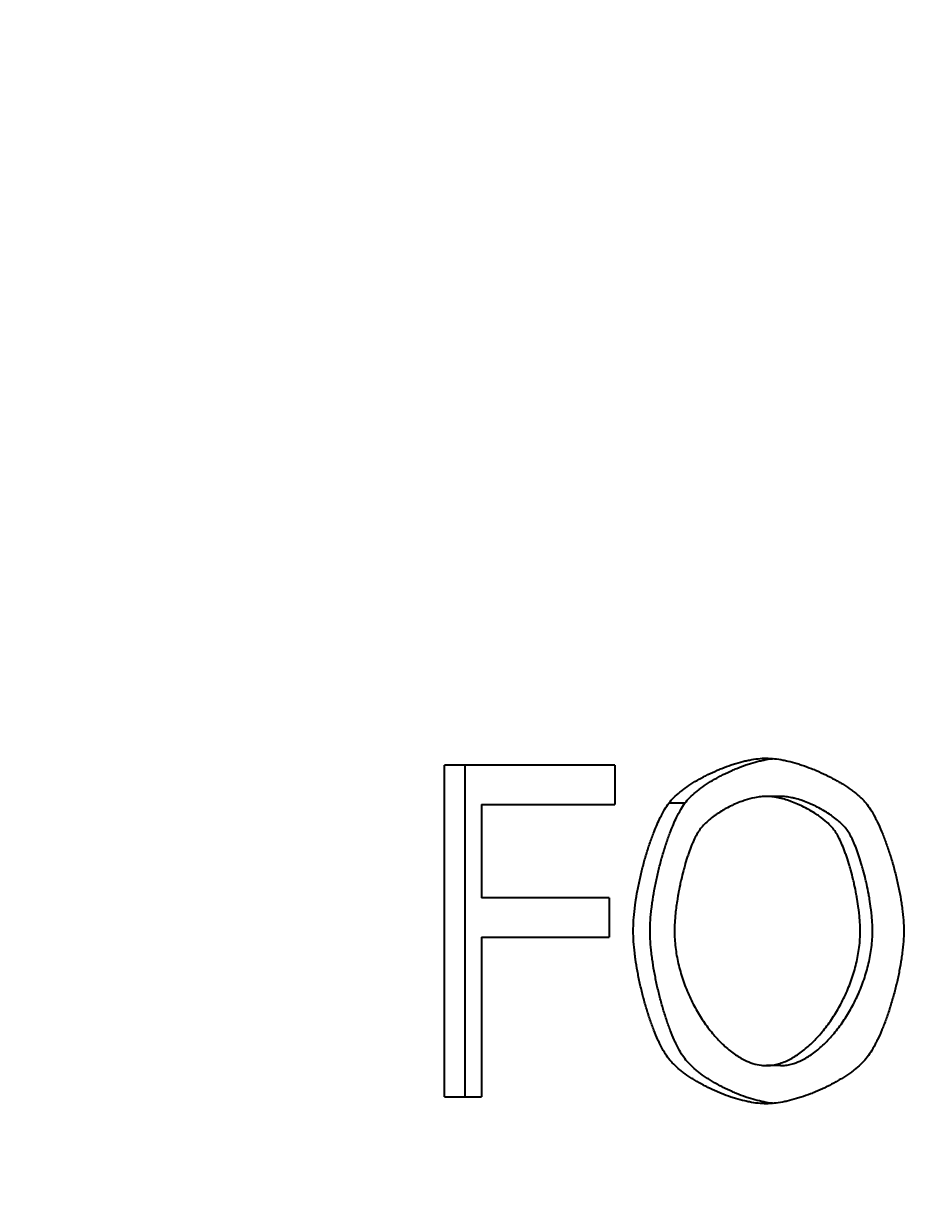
# Model space of a CAD drawing. Header units: millimetres. Extents: x 0 to 51860, y 0 to 5940.
# Drawn here: x 659.51 to 683.41, y 1714.75 to 1746.25 of the extents above; entities that cross this region are included whole.
import ezdxf

# ---------------------------------------------------------------- set-up
doc = ezdxf.new("R2010")
doc.units = ezdxf.units.MM
doc.header["$LTSCALE"] = 10
doc.layers.add('가시적인 것(ISO)', color=3, linetype='Continuous', lineweight=40)

msp = doc.modelspace()

# ---------------------------------------------------------------- linework, layer by layer
at = {"layer": '가시적인 것(ISO)'}
for p, q in [((670.9494, 1717.11), (670.9494, 1726.11)), ((675.5691, 1726.11), (670.9494, 1726.11)), ((671.5071, 1717.11), (671.5071, 1726.11)), ((675.5691, 1726.11), (675.5691, 1725.0452)), ((677.4701, 1725.0817), (677.0335, 1725.0817)), ((680.064, 1725.264), (679.68, 1725.264)), ((671.9501, 1725.0452), (675.5691, 1725.0452)), ((671.9501, 1725.0452), (671.9501, 1722.5071)), ((675.4144, 1722.5071), (671.9501, 1722.5071)), ((675.4144, 1722.5071), (675.4144, 1721.4423)), ((671.9501, 1721.4423), (675.4144, 1721.4423)), ((671.9501, 1721.4423), (671.9501, 1717.11)), ((680.064, 1717.9561), (679.68, 1717.9561)), ((670.9494, 1717.11), (671.9501, 1717.11))]:
    msp.add_line(p, q, dxfattribs=at)
for radius, start, end in [(36.5, 107.95236, 332.70125), (25, 124.45896, 336.42182)]:
    msp.add_arc((644.5147, 1719.7463), radius, start, end, dxfattribs=at)
for points, knots in [([(677.0335, 1725.0817), (677.0728, 1725.1315), (677.1181, 1725.1815), (677.1685, 1725.2313), (677.2189, 1725.281), (677.2745, 1725.3306), (677.3344, 1725.3796), (677.3644, 1725.404), (677.3955, 1725.4284), (677.4275, 1725.4525), (677.4917, 1725.5008), (677.5598, 1725.5483), (677.6312, 1725.5946), (677.6669, 1725.6178), (677.7034, 1725.6407), (677.7406, 1725.6633), (677.815, 1725.7084), (677.8923, 1725.7521), (677.9717, 1725.7942), (678.0113, 1725.8152), (678.0515, 1725.8359), (678.0922, 1725.856), (678.1734, 1725.8963), (678.2563, 1725.9347), (678.3402, 1725.9708), (678.3821, 1725.9888), (678.4243, 1726.0063), (678.4666, 1726.0232), (678.5511, 1726.057), (678.6362, 1726.0883), (678.721, 1726.1168), (678.7634, 1726.131), (678.8057, 1726.1446), (678.8479, 1726.1574), (678.9322, 1726.183), (679.0158, 1726.2055), (679.0979, 1726.2247), (679.139, 1726.2344), (679.1797, 1726.2431), (679.2199, 1726.251), (679.3003, 1726.2667), (679.3789, 1726.2789), (679.4547, 1726.2871), (679.5306, 1726.2954), (679.6037, 1726.2997), (679.6733, 1726.2997)], [0, 0, 0, 0, 0.0833333, 0.0833333, 0.0833333, 0.1666667, 0.1666667, 0.1666667, 0.2083333, 0.2083333, 0.2083333, 0.2916667, 0.2916667, 0.2916667, 0.3333333, 0.3333333, 0.3333333, 0.4166667, 0.4166667, 0.4166667, 0.4583333, 0.4583333, 0.4583333, 0.5416667, 0.5416667, 0.5416667, 0.5833333, 0.5833333, 0.5833333, 0.6666667, 0.6666667, 0.6666667, 0.7083333, 0.7083333, 0.7083333, 0.7916667, 0.7916667, 0.7916667, 0.8333333, 0.8333333, 0.8333333, 0.9166667, 0.9166667, 0.9166667, 1, 1, 1, 1]), ([(677.4701, 1725.0817), (677.5087, 1725.1315), (677.5531, 1725.1815), (677.6519, 1725.281), (677.7064, 1725.3306), (677.7945, 1725.404), (677.8249, 1725.4284), (677.9192, 1725.5008), (677.986, 1725.5483), (678.0909, 1725.6178), (678.1267, 1725.6407), (678.2361, 1725.7084), (678.3119, 1725.7521), (678.4285, 1725.8152), (678.4679, 1725.8359), (678.5874, 1725.8963), (678.6687, 1725.9347), (678.792, 1725.9888), (678.8333, 1726.0063), (678.9576, 1726.057), (679.041, 1726.0883), (679.1656, 1726.131), (679.2071, 1726.1446), (679.3311, 1726.183), (679.413, 1726.2055), (679.5338, 1726.2344), (679.5737, 1726.2431), (679.6919, 1726.2667), (679.7689, 1726.2789), (679.8512, 1726.288), (679.8592, 1726.2889), (679.8672, 1726.2897)], [0, 0, 0, 0, 0.08333333, 0.08333333, 0.16666667, 0.16666667, 0.20833333, 0.20833333, 0.29166667, 0.29166667, 0.33333333, 0.33333333, 0.41666667, 0.41666667, 0.45833333, 0.45833333, 0.54166667, 0.54166667, 0.58333333, 0.58333333, 0.66666667, 0.66666667, 0.70833333, 0.70833333, 0.79166667, 0.79166667, 0.83333333, 0.83333333, 0.91666667, 0.91666667, 0.92565414, 0.92565414, 0.92565414, 0.92565414]), ([(679.6733, 1726.2997), (679.744, 1726.2997), (679.8183, 1726.2952), (679.8954, 1726.2867), (679.9726, 1726.2782), (680.0526, 1726.2656), (680.1346, 1726.2495), (680.1756, 1726.2414), (680.2171, 1726.2324), (680.259, 1726.2225), (680.3429, 1726.2028), (680.4283, 1726.1796), (680.5146, 1726.1534), (680.5577, 1726.1403), (680.6011, 1726.1265), (680.6445, 1726.1119), (680.7314, 1726.0828), (680.8187, 1726.0509), (680.9056, 1726.0166), (680.9491, 1725.9994), (680.9924, 1725.9816), (681.0356, 1725.9633), (681.1218, 1725.9267), (681.2073, 1725.8878), (681.2911, 1725.8472), (681.333, 1725.8268), (681.3745, 1725.8061), (681.4155, 1725.7849), (681.4974, 1725.7426), (681.5773, 1725.6986), (681.6542, 1725.6535), (681.6927, 1725.631), (681.7304, 1725.6081), (681.7674, 1725.585), (681.8412, 1725.5388), (681.9117, 1725.4917), (681.978, 1725.4439), (682.0112, 1725.4201), (682.0433, 1725.3961), (682.0743, 1725.372), (682.1362, 1725.3238), (682.1936, 1725.2752), (682.2455, 1725.2267), (682.2974, 1725.1782), (682.3438, 1725.1297), (682.384, 1725.0817)], [0, 0, 0, 0, 0.0833333, 0.0833333, 0.0833333, 0.1666667, 0.1666667, 0.1666667, 0.2083333, 0.2083333, 0.2083333, 0.2916667, 0.2916667, 0.2916667, 0.3333333, 0.3333333, 0.3333333, 0.4166667, 0.4166667, 0.4166667, 0.4583333, 0.4583333, 0.4583333, 0.5416667, 0.5416667, 0.5416667, 0.5833333, 0.5833333, 0.5833333, 0.6666667, 0.6666667, 0.6666667, 0.7083333, 0.7083333, 0.7083333, 0.7916667, 0.7916667, 0.7916667, 0.8333333, 0.8333333, 0.8333333, 0.9166667, 0.9166667, 0.9166667, 1, 1, 1, 1]), ([(676.0675, 1721.61), (676.0675, 1721.7042), (676.0745, 1721.9009), (676.099, 1722.1622), (676.1341, 1722.4317), (676.1704, 1722.6522), (676.2246, 1722.9303), (676.2747, 1723.1534), (676.3446, 1723.4293), (676.4058, 1723.6462), (676.4878, 1723.9088), (676.5574, 1724.1106), (676.6663, 1724.3965), (676.8182, 1724.744), (676.9558, 1724.9784), (677.0335, 1725.0817)], [0, 0, 0, 0, 0.0833333, 0.1666667, 0.2083333, 0.2916667, 0.3333333, 0.4166667, 0.4583333, 0.5416667, 0.5833333, 0.6666667, 0.7083333, 0.8333333, 1, 1, 1, 1]), ([(676.5234, 1721.61), (676.5234, 1721.7042), (676.5268, 1721.8026), (676.5333, 1721.904), (676.5398, 1722.0054), (676.5494, 1722.11), (676.5618, 1722.2167), (676.568, 1722.27), (676.5749, 1722.3239), (676.5824, 1722.3782), (676.5976, 1722.4868), (676.6153, 1722.5971), (676.6354, 1722.708), (676.6455, 1722.7634), (676.6561, 1722.8191), (676.6673, 1722.8748), (676.6896, 1722.9861), (676.7142, 1723.0977), (676.7406, 1723.2084), (676.7539, 1723.2638), (676.7676, 1723.319), (676.7817, 1723.3738), (676.81, 1723.4835), (676.84, 1723.592), (676.8714, 1723.6981), (676.8871, 1723.7512), (676.9032, 1723.8037), (676.9196, 1723.8556), (676.9524, 1723.9592), (676.9865, 1724.0601), (677.0216, 1724.1573), (677.0391, 1724.2059), (677.0569, 1724.2536), (677.0749, 1724.3002), (677.1289, 1724.44), (677.1847, 1724.5703), (677.2414, 1724.6878), (677.317, 1724.8444), (677.394, 1724.9784), (677.4701, 1725.0817)], [0, 0, 0, 0, 0.0833333, 0.0833333, 0.0833333, 0.1666667, 0.1666667, 0.1666667, 0.2083333, 0.2083333, 0.2083333, 0.2916667, 0.2916667, 0.2916667, 0.3333333, 0.3333333, 0.3333333, 0.4166667, 0.4166667, 0.4166667, 0.4583333, 0.4583333, 0.4583333, 0.5416667, 0.5416667, 0.5416667, 0.5833333, 0.5833333, 0.5833333, 0.6666667, 0.6666667, 0.6666667, 0.7083333, 0.7083333, 0.7083333, 0.8333333, 0.8333333, 0.8333333, 1, 1, 1, 1]), ([(679.68, 1725.264), (679.63, 1725.264), (679.578, 1725.2609), (679.5244, 1725.2548), (679.4709, 1725.2488), (679.4157, 1725.2399), (679.3595, 1725.2283), (679.2752, 1725.2109), (679.1885, 1725.1876), (679.1011, 1725.1591), (679.072, 1725.1496), (679.0428, 1725.1396), (679.0136, 1725.1289), (678.9551, 1725.1077), (678.8966, 1725.0844), (678.8386, 1725.0591), (678.8095, 1725.0465), (678.7806, 1725.0333), (678.7519, 1725.0198), (678.6944, 1724.9926), (678.6375, 1724.9637), (678.5819, 1724.9332), (678.5541, 1724.918), (678.5265, 1724.9024), (678.4993, 1724.8864), (678.445, 1724.8544), (678.392, 1724.821), (678.341, 1724.7864), (678.3155, 1724.7691), (678.2904, 1724.7516), (678.2659, 1724.7337), (678.2169, 1724.698), (678.17, 1724.6613), (678.1257, 1724.6237), (678.1036, 1724.6049), (678.0821, 1724.5859), (678.0614, 1724.5668), (678.0199, 1724.5284), (677.9812, 1724.4894), (677.9459, 1724.4499), (677.9106, 1724.4105), (677.8787, 1724.3706), (677.8506, 1724.3305)], [0, 0, 0, 0, 0.0833333, 0.0833333, 0.0833333, 0.1666667, 0.1666667, 0.1666667, 0.2916667, 0.2916667, 0.2916667, 0.3333333, 0.3333333, 0.3333333, 0.4166667, 0.4166667, 0.4166667, 0.4583333, 0.4583333, 0.4583333, 0.5416667, 0.5416667, 0.5416667, 0.5833333, 0.5833333, 0.5833333, 0.6666667, 0.6666667, 0.6666667, 0.7083333, 0.7083333, 0.7083333, 0.7916667, 0.7916667, 0.7916667, 0.8333333, 0.8333333, 0.8333333, 0.9166667, 0.9166667, 0.9166667, 1, 1, 1, 1]), ([(681.5331, 1724.3305), (681.5051, 1724.3694), (681.473, 1724.4083), (681.4372, 1724.4469), (681.4014, 1724.4855), (681.3619, 1724.5239), (681.3194, 1724.5617), (681.2556, 1724.6184), (681.1849, 1724.6739), (681.1091, 1724.7273), (681.0838, 1724.7451), (681.058, 1724.7627), (681.0317, 1724.7799), (680.9791, 1724.8145), (680.9246, 1724.848), (680.8686, 1724.8802), (680.8406, 1724.8962), (680.8123, 1724.912), (680.7837, 1724.9273), (680.7265, 1724.9581), (680.6682, 1724.9873), (680.6093, 1725.0148), (680.5799, 1725.0285), (680.5503, 1725.0418), (680.5207, 1725.0547), (680.4614, 1725.0803), (680.4019, 1725.1041), (680.3426, 1725.1257), (680.313, 1725.1365), (680.2834, 1725.1468), (680.254, 1725.1565), (680.1951, 1725.1758), (680.1369, 1725.1929), (680.0797, 1725.2075), (680.0511, 1725.2147), (680.0228, 1725.2213), (679.9948, 1725.2273), (679.9388, 1725.2392), (679.8843, 1725.2483), (679.8316, 1725.2546), (679.779, 1725.2608), (679.7282, 1725.264), (679.68, 1725.264)], [0, 0, 0, 0, 0.0833333, 0.0833333, 0.0833333, 0.1666667, 0.1666667, 0.1666667, 0.2916667, 0.2916667, 0.2916667, 0.3333333, 0.3333333, 0.3333333, 0.4166667, 0.4166667, 0.4166667, 0.4583333, 0.4583333, 0.4583333, 0.5416667, 0.5416667, 0.5416667, 0.5833333, 0.5833333, 0.5833333, 0.6666667, 0.6666667, 0.6666667, 0.7083333, 0.7083333, 0.7083333, 0.7916667, 0.7916667, 0.7916667, 0.8333333, 0.8333333, 0.8333333, 0.9166667, 0.9166667, 0.9166667, 1, 1, 1, 1]), ([(681.8802, 1724.3305), (681.8528, 1724.3694), (681.7898, 1724.4472), (681.6932, 1724.543), (681.5852, 1724.6369), (681.4905, 1724.71), (681.364, 1724.7978), (681.2571, 1724.8648), (681.1183, 1724.9434), (681.004, 1725.0019), (680.8591, 1725.0684), (680.7424, 1725.116), (680.5975, 1725.1673), (680.4832, 1725.2015), (680.3444, 1725.2346), (680.2107, 1725.2575), (680.1113, 1725.264), (680.064, 1725.264)], [0, 0, 0, 0, 0.0833333, 0.1666667, 0.2083333, 0.2916667, 0.3333333, 0.4166667, 0.4583333, 0.5416667, 0.5833333, 0.6666667, 0.7083333, 0.7916667, 0.8333333, 0.9166667, 1, 1, 1, 1]), ([(682.384, 1725.0817), (682.4241, 1725.0318), (682.4647, 1724.974), (682.5053, 1724.9092), (682.5459, 1724.8444), (682.5866, 1724.7726), (682.627, 1724.6949), (682.6472, 1724.656), (682.6673, 1724.6156), (682.6873, 1724.5739), (682.7273, 1724.4905), (682.7669, 1724.4017), (682.8056, 1724.3084), (682.825, 1724.2618), (682.8442, 1724.2141), (682.8631, 1724.1654), (682.901, 1724.068), (682.9379, 1723.9668), (682.9735, 1723.8627), (682.9912, 1723.8106), (683.0087, 1723.7578), (683.0258, 1723.7045), (683.0599, 1723.5978), (683.0926, 1723.4887), (683.1234, 1723.3784), (683.1388, 1723.3232), (683.1538, 1723.2677), (683.1682, 1723.212), (683.1971, 1723.1006), (683.224, 1722.9883), (683.2485, 1722.8764), (683.2607, 1722.8204), (683.2724, 1722.7645), (683.2834, 1722.7087), (683.3054, 1722.5973), (683.3249, 1722.4865), (683.3416, 1722.3776), (683.3499, 1722.3231), (683.3575, 1722.2691), (683.3643, 1722.2157), (683.3779, 1722.1088), (683.3885, 1722.0042), (683.3957, 1721.9029), (683.4028, 1721.8016), (683.4066, 1721.7036), (683.4066, 1721.61)], [0, 0, 0, 0, 0.0833333, 0.0833333, 0.0833333, 0.1666667, 0.1666667, 0.1666667, 0.2083333, 0.2083333, 0.2083333, 0.2916667, 0.2916667, 0.2916667, 0.3333333, 0.3333333, 0.3333333, 0.4166667, 0.4166667, 0.4166667, 0.4583333, 0.4583333, 0.4583333, 0.5416667, 0.5416667, 0.5416667, 0.5833333, 0.5833333, 0.5833333, 0.6666667, 0.6666667, 0.6666667, 0.7083333, 0.7083333, 0.7083333, 0.7916667, 0.7916667, 0.7916667, 0.8333333, 0.8333333, 0.8333333, 0.9166667, 0.9166667, 0.9166667, 1, 1, 1, 1]), ([(677.8506, 1724.3305), (677.8235, 1724.2922), (677.7964, 1724.2474), (677.7693, 1724.1971), (677.7423, 1724.1468), (677.7153, 1724.0909), (677.6886, 1724.0302), (677.6753, 1723.9998), (677.662, 1723.9683), (677.6488, 1723.9357), (677.6225, 1723.8704), (677.5965, 1723.8008), (677.5712, 1723.7277), (677.5585, 1723.6911), (677.546, 1723.6537), (677.5337, 1723.6154), (677.509, 1723.539), (677.4851, 1723.4594), (677.462, 1723.3776), (677.4505, 1723.3367), (677.4392, 1723.2952), (677.4282, 1723.2533), (677.4061, 1723.1694), (677.385, 1723.0836), (677.3652, 1722.9968), (677.3553, 1722.9535), (677.3457, 1722.9098), (677.3365, 1722.866), (677.3179, 1722.7784), (677.3007, 1722.6902), (677.2851, 1722.6022), (677.2772, 1722.5582), (677.2698, 1722.5143), (677.2628, 1722.4705), (677.2417, 1722.3391), (677.2243, 1722.2092), (677.2113, 1722.0835), (677.194, 1721.916), (677.1845, 1721.7559), (677.1845, 1721.61)], [0, 0, 0, 0, 0.0833333, 0.0833333, 0.0833333, 0.1666667, 0.1666667, 0.1666667, 0.2083333, 0.2083333, 0.2083333, 0.2916667, 0.2916667, 0.2916667, 0.3333333, 0.3333333, 0.3333333, 0.4166667, 0.4166667, 0.4166667, 0.4583333, 0.4583333, 0.4583333, 0.5416667, 0.5416667, 0.5416667, 0.5833333, 0.5833333, 0.5833333, 0.6666667, 0.6666667, 0.6666667, 0.7083333, 0.7083333, 0.7083333, 0.8333333, 0.8333333, 0.8333333, 1, 1, 1, 1]), ([(682.2257, 1721.61), (682.2257, 1721.6842), (682.2232, 1721.7617), (682.2184, 1721.8418), (682.2135, 1721.922), (682.2064, 1722.0047), (682.1972, 1722.0891), (682.1926, 1722.1313), (682.1875, 1722.174), (682.1819, 1722.217), (682.1707, 1722.303), (682.1575, 1722.3903), (682.1426, 1722.4782), (682.1352, 1722.5221), (682.1273, 1722.5662), (682.1191, 1722.6103), (682.1025, 1722.6985), (682.0844, 1722.7868), (682.0649, 1722.8744), (682.0551, 1722.9182), (682.045, 1722.9619), (682.0346, 1723.0052), (682.0138, 1723.0919), (681.9917, 1723.1775), (681.9686, 1723.2612), (681.957, 1723.303), (681.9452, 1723.3444), (681.9332, 1723.3852), (681.9091, 1723.4667), (681.8841, 1723.5459), (681.8585, 1723.6219), (681.8457, 1723.6599), (681.8327, 1723.6972), (681.8195, 1723.7335), (681.7933, 1723.8062), (681.7664, 1723.8753), (681.7393, 1723.94), (681.7257, 1723.9724), (681.7121, 1724.0037), (681.6983, 1724.0337), (681.6709, 1724.0939), (681.6433, 1724.1492), (681.6157, 1724.1989), (681.588, 1724.2487), (681.5604, 1724.2928), (681.5331, 1724.3305)], [0, 0, 0, 0, 0.0833333, 0.0833333, 0.0833333, 0.1666667, 0.1666667, 0.1666667, 0.2083333, 0.2083333, 0.2083333, 0.2916667, 0.2916667, 0.2916667, 0.3333333, 0.3333333, 0.3333333, 0.4166667, 0.4166667, 0.4166667, 0.4583333, 0.4583333, 0.4583333, 0.5416667, 0.5416667, 0.5416667, 0.5833333, 0.5833333, 0.5833333, 0.6666667, 0.6666667, 0.6666667, 0.7083333, 0.7083333, 0.7083333, 0.7916667, 0.7916667, 0.7916667, 0.8333333, 0.8333333, 0.8333333, 0.9166667, 0.9166667, 0.9166667, 1, 1, 1, 1]), ([(682.5591, 1721.61), (682.5591, 1721.6842), (682.5541, 1721.8393), (682.5367, 1722.046), (682.5116, 1722.2593), (682.4858, 1722.434), (682.4472, 1722.6543), (682.4117, 1722.831), (682.3622, 1723.0491), (682.3189, 1723.2203), (682.261, 1723.4271), (682.2121, 1723.5855), (682.1484, 1723.7716), (682.0958, 1723.9099), (682.0289, 1724.0662), (681.9612, 1724.2045), (681.907, 1724.2928), (681.8802, 1724.3305)], [0, 0, 0, 0, 0.0833333, 0.1666667, 0.2083333, 0.2916667, 0.3333333, 0.4166667, 0.4583333, 0.5416667, 0.5833333, 0.6666667, 0.7083333, 0.7916667, 0.8333333, 0.9166667, 1, 1, 1, 1]), ([(677.0269, 1718.1457), (676.9881, 1718.1955), (676.9491, 1718.2534), (676.9101, 1718.3183), (676.8712, 1718.3832), (676.8324, 1718.4551), (676.794, 1718.533), (676.7748, 1718.5719), (676.7557, 1718.6123), (676.7368, 1718.6541), (676.6988, 1718.7377), (676.6615, 1718.8267), (676.625, 1718.9201), (676.6068, 1718.9668), (676.5887, 1719.0146), (676.571, 1719.0633), (676.5354, 1719.1608), (676.5009, 1719.2622), (676.4677, 1719.3664), (676.4511, 1719.4185), (676.4348, 1719.4713), (676.4189, 1719.5247), (676.3871, 1719.6314), (676.3568, 1719.7405), (676.3282, 1719.8508), (676.3139, 1719.906), (676.3001, 1719.9614), (676.2867, 1720.0171), (676.26, 1720.1284), (676.2352, 1720.2404), (676.2126, 1720.3521), (676.2013, 1720.4079), (676.1906, 1720.4637), (676.1805, 1720.5192), (676.1602, 1720.6304), (676.1423, 1720.7406), (676.127, 1720.849), (676.1194, 1720.9032), (676.1125, 1720.9569), (676.1062, 1721.01), (676.0937, 1721.1163), (676.0841, 1721.2201), (676.0775, 1721.3204), (676.071, 1721.4208), (676.0675, 1721.5177), (676.0675, 1721.61)], [0, 0, 0, 0, 0.0833333, 0.0833333, 0.0833333, 0.1666667, 0.1666667, 0.1666667, 0.2083333, 0.2083333, 0.2083333, 0.2916667, 0.2916667, 0.2916667, 0.3333333, 0.3333333, 0.3333333, 0.4166667, 0.4166667, 0.4166667, 0.4583333, 0.4583333, 0.4583333, 0.5416667, 0.5416667, 0.5416667, 0.5833333, 0.5833333, 0.5833333, 0.6666667, 0.6666667, 0.6666667, 0.7083333, 0.7083333, 0.7083333, 0.7916667, 0.7916667, 0.7916667, 0.8333333, 0.8333333, 0.8333333, 0.9166667, 0.9166667, 0.9166667, 1, 1, 1, 1]), ([(677.4637, 1718.1457), (677.4257, 1718.1955), (677.3874, 1718.2534), (677.3493, 1718.3183), (677.3111, 1718.3832), (677.2731, 1718.4551), (677.2354, 1718.533), (677.2166, 1718.5719), (677.1979, 1718.6123), (677.1793, 1718.6541), (677.1422, 1718.7377), (677.1056, 1718.8267), (677.0698, 1718.9201), (677.0519, 1718.9668), (677.0342, 1719.0146), (677.0168, 1719.0633), (676.982, 1719.1608), (676.9482, 1719.2622), (676.9156, 1719.3664), (676.8993, 1719.4185), (676.8834, 1719.4713), (676.8678, 1719.5247), (676.8366, 1719.6314), (676.8069, 1719.7405), (676.7789, 1719.8508), (676.7649, 1719.906), (676.7513, 1719.9614), (676.7382, 1720.0171), (676.7121, 1720.1284), (676.6877, 1720.2404), (676.6656, 1720.3521), (676.6546, 1720.4079), (676.644, 1720.4637), (676.6341, 1720.5192), (676.6142, 1720.6304), (676.5967, 1720.7406), (676.5817, 1720.849), (676.5743, 1720.9032), (676.5675, 1720.9569), (676.5613, 1721.01), (676.5491, 1721.1163), (676.5396, 1721.2201), (676.5332, 1721.3204), (676.5268, 1721.4208), (676.5234, 1721.5177), (676.5234, 1721.61)], [0, 0, 0, 0, 0.0833333, 0.0833333, 0.0833333, 0.1666667, 0.1666667, 0.1666667, 0.2083333, 0.2083333, 0.2083333, 0.2916667, 0.2916667, 0.2916667, 0.3333333, 0.3333333, 0.3333333, 0.4166667, 0.4166667, 0.4166667, 0.4583333, 0.4583333, 0.4583333, 0.5416667, 0.5416667, 0.5416667, 0.5833333, 0.5833333, 0.5833333, 0.6666667, 0.6666667, 0.6666667, 0.7083333, 0.7083333, 0.7083333, 0.7916667, 0.7916667, 0.7916667, 0.8333333, 0.8333333, 0.8333333, 0.9166667, 0.9166667, 0.9166667, 1, 1, 1, 1]), ([(677.1845, 1721.61), (677.1845, 1721.4623), (677.1938, 1721.3139), (677.2115, 1721.1658), (677.2293, 1721.0178), (677.2554, 1720.8701), (677.2891, 1720.724), (677.3059, 1720.6509), (677.3246, 1720.5783), (677.3451, 1720.5061), (677.3861, 1720.3618), (677.4342, 1720.2197), (677.4885, 1720.0808), (677.5156, 1720.0113), (677.5443, 1719.9427), (677.5745, 1719.875), (677.6348, 1719.7397), (677.7009, 1719.6082), (677.7719, 1719.4817), (677.8074, 1719.4185), (677.8441, 1719.3565), (677.882, 1719.2959), (677.9577, 1719.1747), (678.0378, 1719.0591), (678.1216, 1718.9502), (678.1635, 1718.8958), (678.2062, 1718.843), (678.2498, 1718.7921), (678.3369, 1718.6902), (678.4272, 1718.5957), (678.5197, 1718.5096), (678.566, 1718.4665), (678.6128, 1718.4256), (678.6601, 1718.3869), (678.7546, 1718.3095), (678.851, 1718.2412), (678.9482, 1718.1831), (678.9968, 1718.154), (679.0457, 1718.1275), (679.0946, 1718.1037), (679.1681, 1718.0679), (679.2418, 1718.0382), (679.3153, 1718.0151), (679.3888, 1717.9919), (679.4622, 1717.9753), (679.5351, 1717.9657), (679.5837, 1717.9593), (679.632, 1717.9561), (679.68, 1717.9561)], [0, 0, 0, 0, 0.0833333, 0.0833333, 0.0833333, 0.1666667, 0.1666667, 0.1666667, 0.2083333, 0.2083333, 0.2083333, 0.2916667, 0.2916667, 0.2916667, 0.3333333, 0.3333333, 0.3333333, 0.4166667, 0.4166667, 0.4166667, 0.4583333, 0.4583333, 0.4583333, 0.5416667, 0.5416667, 0.5416667, 0.5833333, 0.5833333, 0.5833333, 0.6666667, 0.6666667, 0.6666667, 0.7083333, 0.7083333, 0.7083333, 0.7916667, 0.7916667, 0.7916667, 0.8333333, 0.8333333, 0.8333333, 0.8958333, 0.8958333, 0.8958333, 0.9583333, 0.9583333, 0.9583333, 1, 1, 1, 1]), ([(679.68, 1717.9561), (679.728, 1717.9561), (679.7764, 1717.9593), (679.825, 1717.9657), (679.8737, 1717.9721), (679.9227, 1717.9816), (679.9718, 1717.9941), (680.0701, 1718.0191), (680.1691, 1718.056), (680.2679, 1718.1037), (680.3173, 1718.1275), (680.3667, 1718.154), (680.4158, 1718.1831), (680.5142, 1718.2412), (680.6119, 1718.3095), (680.7079, 1718.3869), (680.756, 1718.4256), (680.8036, 1718.4665), (680.8507, 1718.5096), (680.9449, 1718.5957), (681.0371, 1718.6902), (681.1262, 1718.7921), (681.1708, 1718.843), (681.2146, 1718.8958), (681.2575, 1718.9502), (681.3433, 1719.0591), (681.4257, 1719.1747), (681.5036, 1719.2959), (681.5426, 1719.3565), (681.5804, 1719.4185), (681.617, 1719.4817), (681.6902, 1719.6082), (681.7585, 1719.7397), (681.8209, 1719.875), (681.8521, 1719.9427), (681.8818, 1720.0113), (681.91, 1720.0808), (681.9662, 1720.2197), (682.0161, 1720.3618), (682.0587, 1720.5061), (682.08, 1720.5783), (682.0994, 1720.6509), (682.1169, 1720.724), (682.1519, 1720.8701), (682.1791, 1721.0178), (682.1976, 1721.1658), (682.216, 1721.3139), (682.2257, 1721.4623), (682.2257, 1721.61)], [0, 0, 0, 0, 0.0416667, 0.0416667, 0.0416667, 0.0833333, 0.0833333, 0.0833333, 0.1666667, 0.1666667, 0.1666667, 0.2083333, 0.2083333, 0.2083333, 0.2916667, 0.2916667, 0.2916667, 0.3333333, 0.3333333, 0.3333333, 0.4166667, 0.4166667, 0.4166667, 0.4583333, 0.4583333, 0.4583333, 0.5416667, 0.5416667, 0.5416667, 0.5833333, 0.5833333, 0.5833333, 0.6666667, 0.6666667, 0.6666667, 0.7083333, 0.7083333, 0.7083333, 0.7916667, 0.7916667, 0.7916667, 0.8333333, 0.8333333, 0.8333333, 0.9166667, 0.9166667, 0.9166667, 1, 1, 1, 1]), ([(680.064, 1717.9561), (680.111, 1717.9561), (680.2059, 1717.9626), (680.3259, 1717.9864), (680.4706, 1718.0283), (680.6161, 1718.0877), (680.8337, 1718.2071), (681.0252, 1718.3437), (681.2586, 1718.5484), (681.4392, 1718.7375), (681.6539, 1719.0013), (681.8154, 1719.2325), (682.0008, 1719.5425), (682.1347, 1719.8054), (682.2803, 1720.1486), (682.3781, 1720.4329), (682.4735, 1720.7963), (682.5401, 1721.1654), (682.5591, 1721.4623), (682.5591, 1721.61)], [0, 0, 0, 0, 0.0416667, 0.0833333, 0.1041667, 0.1666667, 0.2083333, 0.2916667, 0.3333333, 0.4166667, 0.4583333, 0.5416667, 0.5833333, 0.6666667, 0.7083333, 0.7916667, 0.8333333, 0.9166667, 1, 1, 1, 1]), ([(683.4066, 1721.61), (683.4066, 1721.5189), (683.4029, 1721.423), (683.3959, 1721.3235), (683.3889, 1721.224), (683.3786, 1721.1208), (683.3652, 1721.0151), (683.3586, 1720.9622), (683.3511, 1720.9087), (683.343, 1720.8547), (683.3267, 1720.7467), (683.3076, 1720.6367), (683.2859, 1720.5256), (683.2751, 1720.4701), (683.2636, 1720.4144), (683.2515, 1720.3586), (683.2274, 1720.2469), (683.2009, 1720.1347), (683.1724, 1720.0233), (683.1582, 1719.9675), (683.1434, 1719.912), (683.1281, 1719.8567), (683.0976, 1719.7461), (683.0653, 1719.6368), (683.0314, 1719.5297), (683.0144, 1719.4761), (682.997, 1719.4231), (682.9793, 1719.3708), (682.9439, 1719.2663), (682.9071, 1719.1645), (682.8693, 1719.0665), (682.8503, 1719.0176), (682.8311, 1718.9696), (682.8117, 1718.9227), (682.7728, 1718.8289), (682.7331, 1718.7395), (682.6927, 1718.6556), (682.6725, 1718.6137), (682.6522, 1718.5731), (682.6318, 1718.534), (682.5909, 1718.4558), (682.5496, 1718.3837), (682.5082, 1718.3186), (682.4668, 1718.2535), (682.4253, 1718.1955), (682.384, 1718.1457)], [0, 0, 0, 0, 0.0833333, 0.0833333, 0.0833333, 0.1666667, 0.1666667, 0.1666667, 0.2083333, 0.2083333, 0.2083333, 0.2916667, 0.2916667, 0.2916667, 0.3333333, 0.3333333, 0.3333333, 0.4166667, 0.4166667, 0.4166667, 0.4583333, 0.4583333, 0.4583333, 0.5416667, 0.5416667, 0.5416667, 0.5833333, 0.5833333, 0.5833333, 0.6666667, 0.6666667, 0.6666667, 0.7083333, 0.7083333, 0.7083333, 0.7916667, 0.7916667, 0.7916667, 0.8333333, 0.8333333, 0.8333333, 0.9166667, 0.9166667, 0.9166667, 1, 1, 1, 1]), ([(679.6733, 1716.9204), (679.6031, 1716.9204), (679.5295, 1716.9247), (679.4533, 1716.933), (679.3771, 1716.9412), (679.2982, 1716.9534), (679.2175, 1716.9691), (679.1772, 1716.977), (679.1364, 1716.9858), (679.0952, 1716.9954), (679.0129, 1717.0146), (678.9292, 1717.0372), (678.8448, 1717.0629), (678.8026, 1717.0757), (678.7602, 1717.0893), (678.7178, 1717.1036), (678.6329, 1717.1321), (678.5478, 1717.1635), (678.4632, 1717.1974), (678.421, 1717.2143), (678.3788, 1717.2319), (678.3369, 1717.25), (678.253, 1717.2863), (678.1701, 1717.3248), (678.0888, 1717.3652), (678.0482, 1717.3855), (678.008, 1717.4062), (677.9683, 1717.4273), (677.889, 1717.4696), (677.8116, 1717.5136), (677.7372, 1717.559), (677.6999, 1717.5817), (677.6634, 1717.6047), (677.6276, 1717.628), (677.5562, 1717.6747), (677.4879, 1717.7225), (677.4236, 1717.7712), (677.3914, 1717.7955), (677.3603, 1717.8201), (677.3302, 1717.8447), (677.27, 1717.8941), (677.2141, 1717.9441), (677.1633, 1717.9944), (677.1125, 1718.0447), (677.0668, 1718.0953), (677.0269, 1718.1457)], [0, 0, 0, 0, 0.0833333, 0.0833333, 0.0833333, 0.1666667, 0.1666667, 0.1666667, 0.2083333, 0.2083333, 0.2083333, 0.2916667, 0.2916667, 0.2916667, 0.3333333, 0.3333333, 0.3333333, 0.4166667, 0.4166667, 0.4166667, 0.4583333, 0.4583333, 0.4583333, 0.5416667, 0.5416667, 0.5416667, 0.5833333, 0.5833333, 0.5833333, 0.6666667, 0.6666667, 0.6666667, 0.7083333, 0.7083333, 0.7083333, 0.7916667, 0.7916667, 0.7916667, 0.8333333, 0.8333333, 0.8333333, 0.9166667, 0.9166667, 0.9166667, 1, 1, 1, 1]), ([(679.8664, 1716.9304), (679.8583, 1716.9312), (679.8501, 1716.9321), (679.7671, 1716.9412), (679.6899, 1716.9534), (679.5712, 1716.977), (679.5312, 1716.9858), (679.4102, 1717.0146), (679.3281, 1717.0372), (679.204, 1717.0757), (679.1625, 1717.0893), (679.0378, 1717.1321), (678.9544, 1717.1635), (678.83, 1717.2143), (678.7887, 1717.2319), (678.6654, 1717.2863), (678.5841, 1717.3248), (678.4647, 1717.3855), (678.4253, 1717.4062), (678.3086, 1717.4696), (678.2328, 1717.5136), (678.1233, 1717.5817), (678.0875, 1717.6047), (677.9824, 1717.6747), (677.9155, 1717.7225), (677.821, 1717.7955), (677.7904, 1717.8201), (677.7019, 1717.8941), (677.6472, 1717.9441), (677.5476, 1718.0447), (677.5028, 1718.0953), (677.4637, 1718.1457)], [0.07415206, 0.07415206, 0.07415206, 0.07415206, 0.08333333, 0.08333333, 0.16666667, 0.16666667, 0.20833333, 0.20833333, 0.29166667, 0.29166667, 0.33333333, 0.33333333, 0.41666667, 0.41666667, 0.45833333, 0.45833333, 0.54166667, 0.54166667, 0.58333333, 0.58333333, 0.66666667, 0.66666667, 0.70833333, 0.70833333, 0.79166667, 0.79166667, 0.83333333, 0.83333333, 0.91666667, 0.91666667, 1, 1, 1, 1]), ([(682.384, 1718.1457), (682.3404, 1718.0934), (682.2908, 1718.0414), (682.2361, 1717.9898), (682.1815, 1717.9383), (682.1217, 1717.8873), (682.0576, 1717.8371), (682.0256, 1717.8121), (681.9924, 1717.7872), (681.9584, 1717.7626), (681.8902, 1717.7134), (681.8182, 1717.6652), (681.7431, 1717.6184), (681.7056, 1717.595), (681.6673, 1717.572), (681.6284, 1717.5493), (681.5505, 1717.5039), (681.4699, 1717.46), (681.3876, 1717.418), (681.3465, 1717.397), (681.3049, 1717.3765), (681.2629, 1717.3564), (681.179, 1717.3163), (681.0937, 1717.2783), (681.0079, 1717.2425), (680.9649, 1717.2247), (680.9219, 1717.2074), (680.8788, 1717.1907), (680.7925, 1717.1574), (680.7061, 1717.1267), (680.6204, 1717.0987), (680.5775, 1717.0847), (680.5348, 1717.0714), (680.4924, 1717.0589), (680.4075, 1717.0339), (680.3236, 1717.0118), (680.2416, 1716.9931), (680.2006, 1716.9838), (680.16, 1716.9753), (680.12, 1716.9676), (680.04, 1716.9523), (679.9623, 1716.9405), (679.8876, 1716.9325), (679.8129, 1716.9246), (679.7412, 1716.9204), (679.6733, 1716.9204)], [0, 0, 0, 0, 0.0833333, 0.0833333, 0.0833333, 0.1666667, 0.1666667, 0.1666667, 0.2083333, 0.2083333, 0.2083333, 0.2916667, 0.2916667, 0.2916667, 0.3333333, 0.3333333, 0.3333333, 0.4166667, 0.4166667, 0.4166667, 0.4583333, 0.4583333, 0.4583333, 0.5416667, 0.5416667, 0.5416667, 0.5833333, 0.5833333, 0.5833333, 0.6666667, 0.6666667, 0.6666667, 0.7083333, 0.7083333, 0.7083333, 0.7916667, 0.7916667, 0.7916667, 0.8333333, 0.8333333, 0.8333333, 0.9166667, 0.9166667, 0.9166667, 1, 1, 1, 1])]:
    msp.add_open_spline(points, degree=3, knots=knots, dxfattribs=at)

doc.saveas('drawing.dxf')
